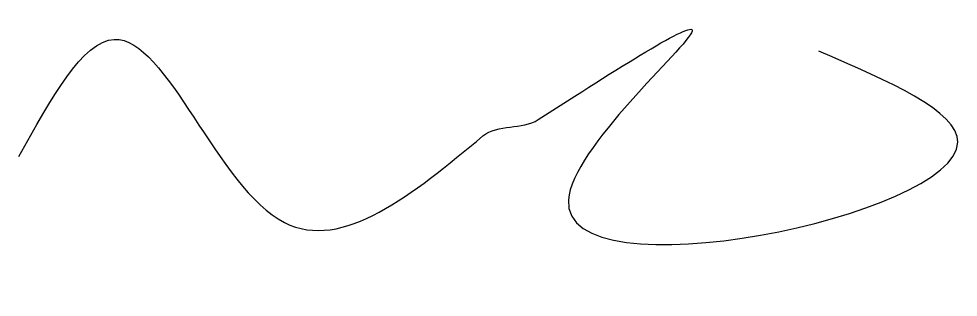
# Model space of a CAD drawing. Header units: millimetres. Extents: x 163 to 1058, y -52 to 213.
import ezdxf

# ---------------------------------------------------------------- set-up
doc = ezdxf.new("R2010")
doc.units = ezdxf.units.MM

msp = doc.modelspace()

# ---------------------------------------------------------------- linework, layer by layer
msp.add_open_spline([(162.66, 81.72), (193.12, 136.94), (273.93, 283.45), (393.89, -73.48), (538.04, 46.02), (604.92, 101.47), (619.01, 113.15), (642.19, 107.11), (657.58, 117.03), (732.32, 165.17), (895.22, 270.09), (480.22, -93.59), (1215.03, 57.59), (991.42, 153.74), (925.09, 182.26)], degree=3, knots=[0, 0, 0, 0, 144.218496, 382.631058, 588.990697, 588.990697, 588.990697, 589.990697, 589.990697, 589.990697, 759.160765, 958.699693, 1333.806502, 1491.992038, 1491.992038, 1491.992038, 1491.992038])

doc.saveas('drawing.dxf')
